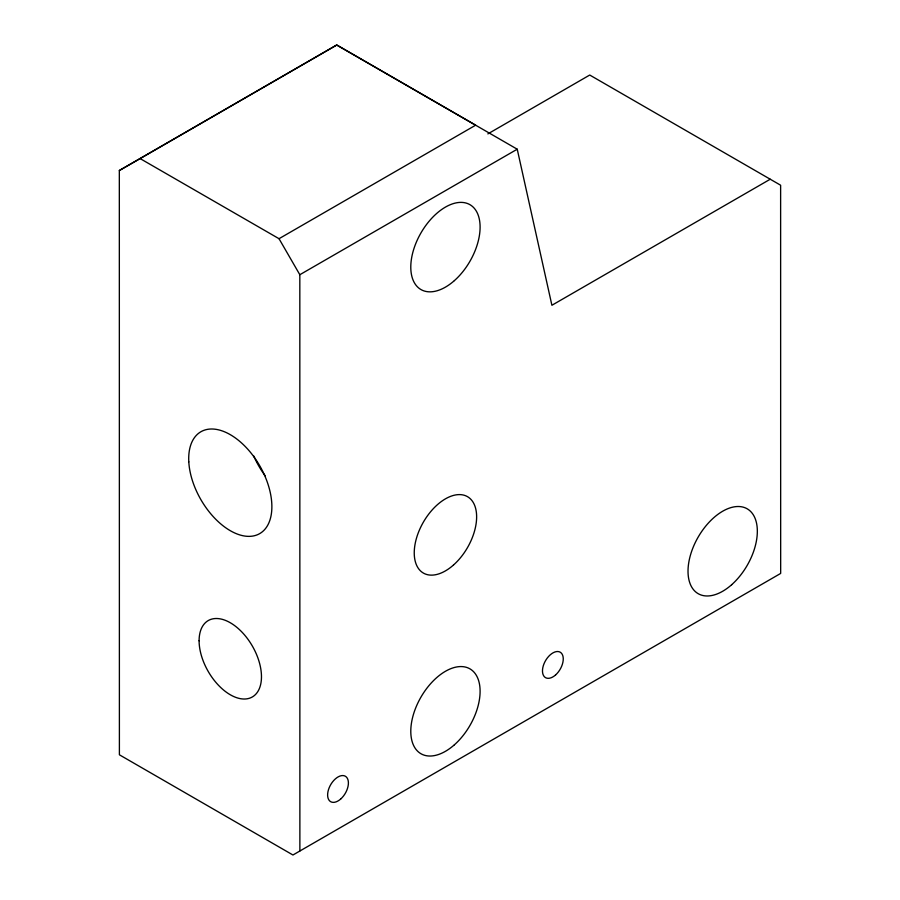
<?xml version="1.0" encoding="UTF-8"?>
<svg xmlns="http://www.w3.org/2000/svg" width="900" height="900" viewBox="0 0 900 900"><rect width="100%" height="100%" fill="white"/><g stroke="black" fill="none" stroke-linecap="round" stroke-linejoin="round"><path stroke-width="1.35" d="M119.329 170.516L336.735 45L475.639 125.19L279.023 238.703L140.119 158.58L119.329 170.516L119.396 754.796L292.95 855L780.671 573.424L780.626 185.22L589.736 75.038L487.856 133.898M140.119 158.58L336.735 45L517.23 149.209L551.903 305.269L770.231 179.224M299.88 850.995L299.824 274.725L517.23 149.209M279.023 238.703L299.824 274.725M265.185 475.785A58.815 33.953 60 0 1 253.71 455.918M199.102 640.744A44.111 25.47 60 0 0 245.88 698.951A44.111 25.47 60 0 0 245.88 636.57A44.111 25.47 60 0 0 199.102 640.744M188.797 461.869A58.815 33.953 60 0 0 253.395 535.95A58.815 33.953 60 0 0 248.681 450.236A58.815 33.953 60 0 0 188.797 461.869M453.51 564.998A44.111 25.47 -60 0 0 467.494 496.665A44.111 25.47 -60 0 0 415.305 542.947A44.111 25.47 -60 0 0 453.51 564.998M555.559 674.966A14.704 8.494 -60 0 0 560.216 652.196A14.704 8.494 -60 0 0 542.824 667.62A14.704 8.494 -60 0 0 555.559 674.966M340.695 799.02A14.704 8.494 -60 0 0 345.364 776.239A14.704 8.494 -60 0 0 327.971 791.663A14.704 8.494 -60 0 0 340.695 799.02M454.41 280.597A49.005 28.305 -60 0 0 469.935 204.671A49.005 28.305 -60 0 0 411.964 256.084A49.005 28.305 -60 0 0 454.41 280.597M454.41 744.784A49.005 28.305 -60 0 0 469.935 668.857A49.005 28.305 -60 0 0 411.964 720.281A49.005 28.305 -60 0 0 454.41 744.784M731.655 584.719A49.005 28.305 -60 0 0 747.18 508.804A49.005 28.305 -60 0 0 689.197 560.216A49.005 28.305 -60 0 0 731.655 584.719"/></g></svg>
